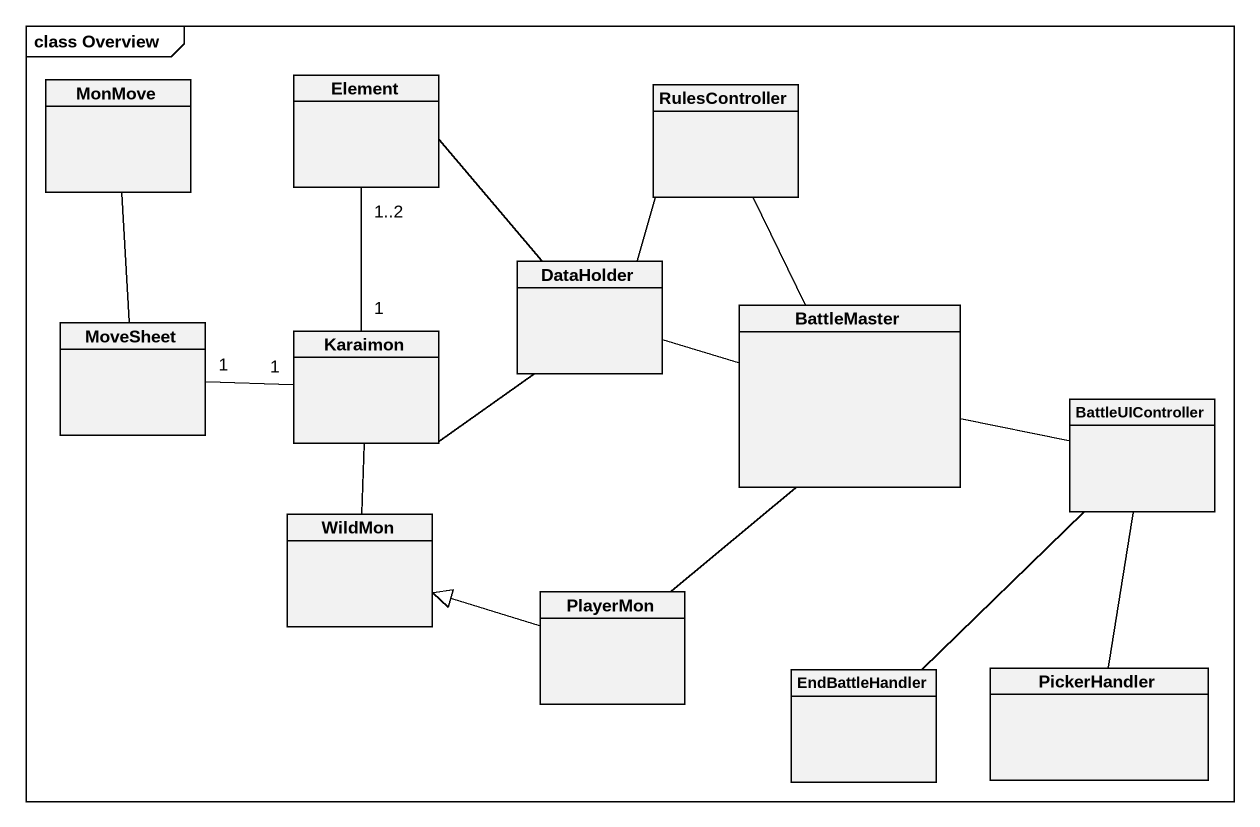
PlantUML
@startuml
mainframe class Overview
hide circle
hide empty members
class MonMove
class Element
class RulesController
class DataHolder
class BattleMaster
class MoveSheet
class Karaimon
class BattleUIController
class WildMon
class PlayerMon
class EndBattleHandler
class PickerHandler
RulesController -- DataHolder
DataHolder -up- Element
DataHolder -left- Karaimon
BattleMaster -up- RulesController
BattleMaster -left- DataHolder
BattleMaster -right- BattleUIController
BattleMaster -- PlayerMon
MoveSheet -up- MonMove
Karaimon "1" -up- "1..2" Element
Karaimon "1" -left- "1" MoveSheet
Karaimon -- WildMon
BattleUIController -- EndBattleHandler
PlayerMon -left-|> WildMon
PickerHandler -up- BattleUIController
@enduml
